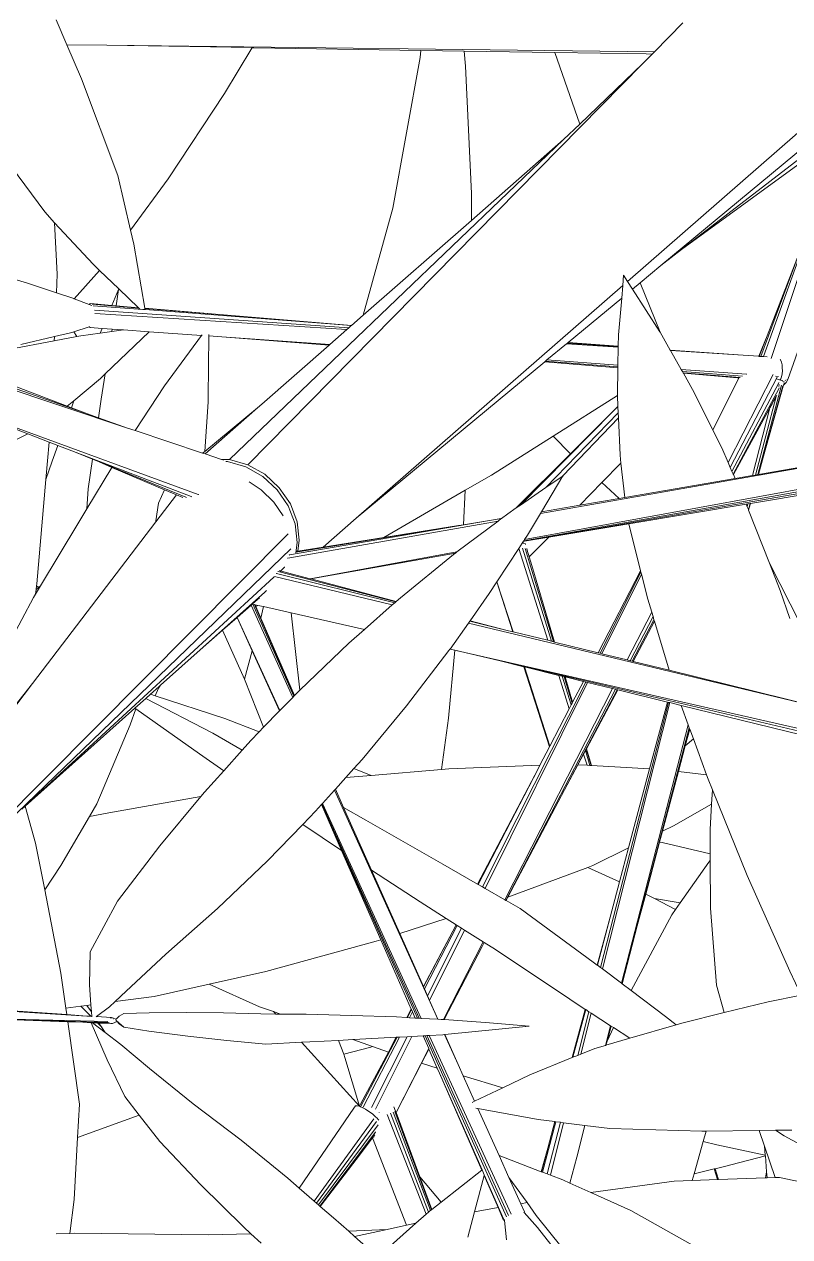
# Model space of a CAD drawing. Header units: millimetres. Extents: x 17 to 218440, y 21 to 53693.
# Drawn here: x 41515.7 to 41609.9, y 20365 to 20514.3 of the extents above; entities that cross this region are included whole.
import ezdxf

# ---------------------------------------------------------------- set-up
doc = ezdxf.new("R2010")
doc.units = ezdxf.units.MM
doc.header["$MEASUREMENT"] = 0
doc.layers.add('Edges', color=7, linetype='Continuous', lineweight=18)

# ---------------------------------------------------------------- blocks, each defined once
blk = doc.blocks.new('BAMBOOPLAN')
at = {"layer": 'Edges'}
for p, q in [((4.9687, 3.6065), (5.7103, 4.254)), ((5.0274, 3.6346), (5.7136, 4.2039)), ((5.704, 4.1561), (5.0636, 3.6625)), ((3.9641, 4.0663), (3.983, 4.0226)), ((5.066, 4.061), (5.016, 4.0103)), ((3.983, 4.0226), (4.053, 4.0218)), ((3.983, 4.0226), (4.0089, 3.9628)), ((4.053, 4.0218), (5.016, 4.0103)), ((4.053, 4.0218), (4.3084, 4.0177)), ((4.2604, 3.937), (4.308, 4.017)), ((4.308, 4.017), (4.3084, 4.0177)), ((4.3117, 4.0176), (4.308, 4.017)), ((4.3084, 4.0177), (4.3117, 4.0176)), ((4.3117, 4.0176), (4.6056, 4.0129)), ((4.6039, 4.0001), (4.6056, 4.0129)), ((4.6056, 4.0129), (4.6813, 4.0117)), ((4.6813, 4.0117), (4.6837, 3.9849)), ((4.6813, 4.0117), (4.8408, 4.0091)), ((4.8408, 4.0091), (4.8847, 3.8833)), ((4.8408, 4.0091), (5.0012, 4.0066)), ((5.016, 4.0103), (5.0122, 4.0064)), ((4.995, 3.9889), (4.3011, 3.2841)), ((4.5558, 3.7354), (4.6039, 4.0001)), ((4.995, 3.9889), (4.8847, 3.8833)), ((5.0121, 4.0063), (4.995, 3.9889)), ((5.0121, 4.0063), (5.0012, 4.0066)), ((5.0012, 4.0066), (5.0122, 4.0064)), ((5.0122, 4.0064), (5.0121, 4.0063)), ((4.6837, 3.9849), (4.6945, 3.7613)), ((4.0089, 3.9628), (4.0726, 3.7928)), ((4.1611, 3.7869), (4.2604, 3.937)), ((4.8847, 3.8833), (4.8561, 3.8559)), ((3.8351, 3.8762), (3.9441, 3.7287)), ((5.35, 3.8716), (5.0636, 3.6625)), ((5.3554, 3.8755), (5.2215, 3.4708)), ((4.8561, 3.8559), (4.2689, 3.2932)), ((4.6942, 3.7139), (4.8561, 3.8559)), ((5.2079, 3.4743), (5.3236, 3.7978)), ((4.0726, 3.7928), (4.0951, 3.6969)), ((4.0951, 3.6969), (4.1611, 3.7869)), ((4.6945, 3.7613), (4.6942, 3.7139)), ((4.5041, 3.5472), (4.5558, 3.7354)), ((3.9441, 3.7287), (3.9615, 3.7098)), ((4.5041, 3.5472), (4.6942, 3.7139)), ((3.9662, 3.6195), (3.9615, 3.7098)), ((3.9615, 3.7098), (4.0293, 3.6366)), ((4.0951, 3.6969), (4.1009, 3.6723)), ((4.1009, 3.6723), (4.1201, 3.5594)), ((5.0636, 3.6625), (5.0274, 3.6346)), ((5.203, 3.4746), (5.2707, 3.6561)), ((5.2141, 3.5107), (5.2707, 3.6561)), ((3.7802, 3.6433), (3.9122, 3.6038)), ((3.9961, 3.5762), (4.0405, 3.6258)), ((4.0293, 3.6366), (4.0405, 3.6258)), ((4.0405, 3.6258), (4.0742, 3.5935)), ((4.991, 3.6043), (5.0274, 3.6346)), ((3.9122, 3.6038), (3.9647, 3.5866)), ((3.9647, 3.5866), (3.9662, 3.6195)), ((4.9618, 3.6173), (4.9603, 3.5992)), ((4.9618, 3.6173), (4.9687, 3.6065)), ((4.9687, 3.6065), (4.9773, 3.593)), ((4.9773, 3.593), (4.991, 3.6043)), ((4.991, 3.6043), (5.0259, 3.5172)), ((3.9647, 3.5866), (3.9954, 3.5765)), ((4.0623, 3.5643), (4.074, 3.5922)), ((4.0695, 3.5637), (4.074, 3.5922)), ((4.074, 3.5922), (4.0742, 3.5935)), ((4.0742, 3.5935), (4.1087, 3.5603)), ((4.4918, 3.1901), (4.9603, 3.5992)), ((4.9603, 3.5992), (4.9584, 3.5773)), ((4.9773, 3.593), (5.0255, 3.5179)), ((3.9954, 3.5765), (3.9961, 3.5762)), ((3.9961, 3.5762), (4.0221, 3.5659)), ((4.0235, 3.5672), (4.0221, 3.5659)), ((4.0221, 3.5659), (4.0268, 3.5641)), ((4.0254, 3.5675), (4.0235, 3.5672)), ((4.0254, 3.5675), (4.0623, 3.5643)), ((4.0273, 3.5664), (4.1094, 3.5597)), ((4.029, 3.5639), (4.1167, 3.5572)), ((4.0623, 3.5643), (4.0695, 3.5637)), ((4.0695, 3.5637), (4.1087, 3.5603)), ((4.8643, 3.4992), (4.9584, 3.5773)), ((4.9584, 3.5773), (4.9529, 3.5125)), ((4.4785, 3.5247), (4.0315, 3.5557)), ((4.4751, 3.5218), (4.0321, 3.5504)), ((4.1087, 3.5603), (4.1094, 3.5597)), ((4.1094, 3.5597), (4.1114, 3.5577)), ((4.1167, 3.5572), (4.1205, 3.5569)), ((4.1201, 3.5594), (4.2512, 3.5481)), ((4.1201, 3.5594), (4.1202, 3.5588)), ((4.1202, 3.5588), (4.2512, 3.5481)), ((4.1202, 3.5588), (4.1205, 3.5569)), ((4.1205, 3.5569), (4.4831, 3.5288)), ((4.2512, 3.5481), (4.4834, 3.529)), ((4.4834, 3.529), (4.5041, 3.5472)), ((4.0242, 3.3717), (3.5968, 3.5221)), ((3.9955, 3.5181), (4.0224, 3.5264)), ((4.0224, 3.5264), (4.0233, 3.5267)), ((4.0224, 3.5264), (4.0242, 3.5254)), ((4.0242, 3.5254), (4.0453, 3.5239)), ((4.0418, 3.5156), (4.0453, 3.5239)), ((4.0418, 3.5156), (4.0623, 3.5184)), ((4.0453, 3.5239), (4.0629, 3.5226)), ((4.0623, 3.5184), (4.0629, 3.5226)), ((4.0623, 3.5184), (4.0827, 3.5212)), ((4.0629, 3.5226), (4.0827, 3.5212)), ((4.0827, 3.5212), (4.1275, 3.518)), ((4.4451, 3.4955), (4.4751, 3.5218)), ((4.4751, 3.5218), (4.4785, 3.5247)), ((4.4785, 3.5247), (4.4831, 3.5288)), ((4.4831, 3.5288), (4.4834, 3.529)), ((4.0898, 3.3487), (3.606, 3.5102)), ((3.8805, 3.4867), (3.9609, 3.502)), ((3.9021, 3.4957), (3.9612, 3.5096)), ((3.9609, 3.502), (3.9612, 3.5096)), ((3.9609, 3.502), (4.0003, 3.5095)), ((3.9612, 3.5096), (3.9897, 3.5163)), ((3.9897, 3.5163), (3.9955, 3.5181)), ((3.9955, 3.5181), (4.0003, 3.5095)), ((4.0003, 3.5095), (4.0074, 3.5109)), ((4.0074, 3.5109), (4.0418, 3.5156)), ((4.0505, 3.4442), (4.1275, 3.518)), ((4.1275, 3.518), (4.22, 3.5115)), ((4.1546, 3.423), (4.22, 3.5115)), ((4.22, 3.5115), (4.2208, 3.5126)), ((4.2316, 3.4032), (4.2327, 3.5106)), ((4.2327, 3.5106), (4.2328, 3.5133)), ((4.2327, 3.5106), (4.2554, 3.509)), ((4.2554, 3.509), (4.4443, 3.4947)), ((4.2554, 3.509), (4.4451, 3.4955)), ((4.8613, 3.4968), (4.8629, 3.4981)), ((4.8629, 3.4981), (4.8643, 3.4992)), ((4.9525, 3.4919), (4.8629, 3.4981)), ((4.8643, 3.4992), (4.9525, 3.4924)), ((4.9529, 3.5125), (4.9525, 3.4924)), ((5.0255, 3.5179), (5.0259, 3.5172)), ((5.0259, 3.5172), (5.0439, 3.4855)), ((5.1996, 3.4749), (5.2141, 3.5107)), ((5.2001, 3.4748), (5.2141, 3.5107)), ((5.2507, 3.4341), (5.2742, 3.5005)), ((4.3256, 3.3907), (4.4443, 3.4947)), ((4.4443, 3.4947), (4.4451, 3.4955)), ((4.8271, 3.4684), (4.8613, 3.4968)), ((4.9525, 3.4909), (4.8613, 3.4968)), ((4.9525, 3.4909), (4.9519, 3.4595)), ((4.9525, 3.4924), (4.9525, 3.4919)), ((4.9525, 3.4919), (4.9525, 3.4909)), ((5.1718, 3.4767), (5.0439, 3.4855)), ((5.0439, 3.4855), (5.0442, 3.4849)), ((5.1718, 3.4767), (5.0442, 3.4849)), ((5.0442, 3.4849), (5.0632, 3.4516)), ((5.1996, 3.4749), (5.1718, 3.4767)), ((3.7681, 3.469), (3.9838, 3.3871)), ((4.4918, 3.1901), (4.8231, 3.4651)), ((4.8231, 3.4651), (4.8245, 3.4662)), ((4.8231, 3.4651), (4.9518, 3.4548)), ((4.8245, 3.4662), (4.8271, 3.4684)), ((4.8245, 3.4662), (4.9518, 3.4566)), ((4.8271, 3.4684), (4.9519, 3.4595)), ((4.9518, 3.4548), (4.9509, 3.4069)), ((4.9519, 3.4595), (4.9518, 3.4566)), ((4.9518, 3.4566), (4.9518, 3.4548)), ((5.2001, 3.4748), (5.1996, 3.4749)), ((5.203, 3.4746), (5.2001, 3.4748)), ((5.2079, 3.4743), (5.203, 3.4746)), ((5.214, 3.4739), (5.2079, 3.4743)), ((5.2379, 3.4686), (5.2373, 3.4695)), ((5.2393, 3.4648), (5.2379, 3.4686)), ((5.2403, 3.4601), (5.2393, 3.4648)), ((5.2408, 3.4548), (5.2403, 3.4601)), ((5.2409, 3.4492), (5.2408, 3.4548)), ((3.9953, 3.3967), (4.042, 3.436)), ((4.042, 3.436), (4.0505, 3.4442)), ((4.0434, 3.3992), (4.0505, 3.4442)), ((5.0632, 3.4516), (5.178, 3.4435)), ((5.0632, 3.4516), (5.0652, 3.4481)), ((5.0652, 3.4481), (5.1706, 3.4402)), ((5.0652, 3.4481), (5.0665, 3.4457)), ((5.0665, 3.4457), (5.166, 3.4378)), ((5.0665, 3.4457), (5.0668, 3.4453)), ((5.1618, 3.437), (5.0668, 3.4453)), ((5.0668, 3.4453), (5.083, 3.4167)), ((5.1643, 3.4367), (5.1185, 3.3458)), ((5.1644, 3.4367), (5.1188, 3.345)), ((5.1455, 3.2881), (5.2246, 3.443)), ((5.1493, 3.2793), (5.2316, 3.4381)), ((5.1643, 3.4367), (5.1618, 3.437)), ((5.1644, 3.4367), (5.1643, 3.4367)), ((5.1646, 3.4372), (5.1644, 3.4367)), ((5.166, 3.4378), (5.1665, 3.4378)), ((5.1706, 3.4402), (5.1709, 3.4401)), ((5.178, 3.4435), (5.1783, 3.4434)), ((5.2286, 3.4399), (5.2286, 3.4399)), ((5.2286, 3.4399), (5.234, 3.4395)), ((5.2321, 3.4347), (5.231, 3.435)), ((5.2375, 3.4328), (5.2321, 3.4347)), ((5.2372, 3.4335), (5.2381, 3.4351)), ((5.2381, 3.4351), (5.2394, 3.439)), ((5.2394, 3.439), (5.2404, 3.4439)), ((5.2404, 3.4439), (5.2409, 3.4492)), ((5.2462, 3.4329), (5.246, 3.4325)), ((5.2477, 3.4286), (5.2507, 3.4341)), ((5.2496, 3.4338), (5.2495, 3.4337)), ((3.6973, 3.4212), (4.214, 3.2318)), ((3.6973, 3.4212), (3.9142, 3.3383)), ((4.1029, 3.3443), (4.1546, 3.423)), ((5.083, 3.4167), (5.1185, 3.3458)), ((5.1523, 3.2724), (5.2344, 3.4284)), ((5.1543, 3.2678), (5.235, 3.4191)), ((5.1976, 3.2668), (5.2395, 3.4239)), ((5.2418, 3.423), (5.2077, 3.299)), ((5.2423, 3.4226), (5.2077, 3.299)), ((5.2344, 3.4284), (5.2344, 3.4285)), ((5.2346, 3.4218), (5.2355, 3.4254)), ((5.2346, 3.4218), (5.2346, 3.4218)), ((5.235, 3.4191), (5.2353, 3.4196)), ((5.2408, 3.4316), (5.2375, 3.4328)), ((5.2408, 3.4316), (5.2404, 3.4327)), ((5.2415, 3.4313), (5.2408, 3.4316)), ((5.2438, 3.4304), (5.2415, 3.4313)), ((5.2423, 3.4226), (5.2427, 3.4241)), ((5.2427, 3.4241), (5.2434, 3.4267)), ((5.2427, 3.4241), (5.2429, 3.4242)), ((5.2429, 3.4242), (5.2477, 3.4286)), ((5.2437, 3.4278), (5.2438, 3.4281)), ((5.2439, 3.4303), (5.2438, 3.4304)), ((5.2444, 3.4282), (5.2443, 3.4279)), ((3.9838, 3.3871), (3.9953, 3.3967)), ((3.9909, 3.3844), (3.9953, 3.3967)), ((4.0386, 3.3667), (4.0434, 3.3992)), ((4.2254, 3.3076), (4.2315, 3.3945)), ((4.2315, 3.3945), (4.2316, 3.4032)), ((4.3183, 3.3843), (4.3256, 3.3907)), ((4.9508, 3.4057), (4.8381, 3.3346)), ((4.9509, 3.4058), (4.9508, 3.4057)), ((4.9509, 3.4069), (4.9509, 3.4058)), ((4.9509, 3.4058), (4.9518, 3.3868)), ((5.1937, 3.2661), (5.23, 3.4043)), ((5.2261, 3.3972), (5.2191, 3.3843)), ((5.2229, 3.3912), (5.2191, 3.3843)), ((5.23, 3.4043), (5.2261, 3.3972)), ((5.2311, 3.4063), (5.23, 3.4043)), ((3.9838, 3.3871), (3.9909, 3.3844)), ((3.9909, 3.3844), (4.0242, 3.3717)), ((4.0386, 3.3667), (4.0242, 3.3717)), ((4.2254, 3.3076), (4.3183, 3.3843)), ((4.2259, 3.3032), (4.3183, 3.3843)), ((4.7803, 3.2131), (4.944, 3.379)), ((4.9523, 3.3757), (4.825, 3.2439)), ((4.8683, 3.3033), (4.944, 3.379)), ((4.944, 3.379), (4.9518, 3.3868)), ((4.9518, 3.3868), (4.9523, 3.3757)), ((4.9523, 3.3757), (4.9527, 3.3669)), ((5.2178, 3.382), (5.1547, 3.2668)), ((5.1883, 3.2652), (5.2191, 3.3843)), ((5.2191, 3.3843), (5.2178, 3.382)), ((4.0898, 3.3487), (4.0386, 3.3667)), ((4.1029, 3.3443), (4.0898, 3.3487)), ((4.7878, 3.1527), (5.8595, 3.3493)), ((4.9527, 3.3669), (4.8551, 3.2644)), ((4.9527, 3.3669), (4.9557, 3.3008)), ((3.7931, 3.2781), (3.9142, 3.3383)), ((3.9142, 3.3383), (3.952, 3.3238)), ((4.2217, 3.3046), (4.1029, 3.3443)), ((4.8381, 3.3346), (4.7296, 3.2661)), ((4.7863, 3.1503), (5.8614, 3.3427)), ((4.7876, 3.15), (5.8635, 3.337)), ((4.8381, 3.3346), (4.8683, 3.3033)), ((5.1185, 3.3458), (5.1188, 3.345)), ((5.1188, 3.345), (5.1344, 3.3139)), ((3.9463, 3.2584), (3.952, 3.3238)), ((3.952, 3.3238), (3.9671, 3.318)), ((3.9572, 3.2903), (3.9671, 3.318)), ((3.9671, 3.318), (3.9991, 3.3058)), ((3.9991, 3.3058), (4.2016, 3.2284)), ((4.028, 3.294), (3.9991, 3.3058)), ((4.2217, 3.3046), (4.2254, 3.3076)), ((5.4971, 3.3182), (4.8155, 3.1983)), ((5.1344, 3.3139), (5.1455, 3.2881)), ((3.9463, 3.2584), (3.9572, 3.2903)), ((4.0204, 3.2418), (4.028, 3.294)), ((4.0355, 3.291), (4.028, 3.294)), ((4.1923, 3.227), (4.0355, 3.291)), ((4.0623, 3.2796), (4.0355, 3.291)), ((4.2259, 3.3032), (4.2217, 3.3046)), ((4.2549, 3.2935), (4.2259, 3.3032)), ((4.2689, 3.2932), (4.2549, 3.2935)), ((4.2576, 3.2926), (4.2549, 3.2935)), ((4.2586, 3.2923), (4.2576, 3.2926)), ((4.2654, 3.2897), (4.2624, 3.2898)), ((4.2975, 3.2806), (4.2654, 3.2897)), ((4.3011, 3.2841), (4.2689, 3.2932)), ((4.3309, 3.2673), (4.3011, 3.2841)), ((4.7731, 3.2082), (4.8683, 3.3033)), ((4.9235, 3.2527), (4.9572, 3.2871)), ((4.9557, 3.3008), (4.9572, 3.2871)), ((4.9572, 3.2871), (4.9637, 3.2266)), ((5.1455, 3.2881), (5.1493, 3.2793)), ((5.2077, 3.299), (5.1989, 3.267)), ((5.3777, 3.2977), (5.1989, 3.267)), ((4.0181, 3.2064), (4.0623, 3.2796)), ((4.1548, 3.2403), (4.0623, 3.2796)), ((4.3274, 3.2637), (4.2975, 3.2806)), ((4.3529, 3.2403), (4.3274, 3.2637)), ((4.3564, 3.2438), (4.3309, 3.2673)), ((4.7296, 3.2661), (4.6834, 3.2393)), ((4.8551, 3.2644), (4.8175, 3.2015)), ((4.8554, 3.2649), (4.825, 3.2439)), ((4.8554, 3.2649), (4.8551, 3.2644)), ((5.1493, 3.2793), (5.1523, 3.2724)), ((5.1523, 3.2724), (5.1543, 3.2678)), ((5.1543, 3.2678), (5.1547, 3.2668)), ((5.1547, 3.2668), (5.1577, 3.2599)), ((5.1883, 3.2652), (5.1577, 3.2599)), ((5.1937, 3.2661), (5.1883, 3.2652)), ((5.1976, 3.2668), (5.1937, 3.2661)), ((5.1989, 3.267), (5.1976, 3.2668)), ((3.9302, 3.0748), (3.9463, 3.2584)), ((4.0181, 3.2064), (4.0204, 3.2418)), ((4.3245, 3.2398), (4.3033, 3.254)), ((4.3759, 3.2153), (4.3564, 3.2438)), ((4.825, 3.2439), (4.7803, 3.2131)), ((4.8849, 3.2131), (4.9235, 3.2527)), ((4.9235, 3.2527), (4.9539, 3.2249)), ((5.1577, 3.2599), (4.9637, 3.2266)), ((5.3591, 3.2449), (5.1848, 3.216)), ((4.1757, 3.2313), (4.1394, 3.1837)), ((4.1548, 3.2403), (4.1439, 3.2168)), ((4.1757, 3.2313), (4.1548, 3.2403)), ((4.1869, 3.2266), (4.1757, 3.2313)), ((4.1934, 3.2266), (4.1923, 3.227)), ((4.2016, 3.2284), (4.2028, 3.2279)), ((4.214, 3.2318), (4.2144, 3.2317)), ((4.2145, 3.2316), (4.2147, 3.2315)), ((4.3466, 3.2181), (4.3245, 3.2398)), ((4.3723, 3.2118), (4.3529, 3.2403)), ((4.6834, 3.2393), (4.5405, 3.1564)), ((4.6834, 3.2393), (4.6804, 3.1787)), ((4.9539, 3.2249), (4.8849, 3.2131)), ((4.9637, 3.2266), (4.9539, 3.2249)), ((4.0022, 3.18), (4.0181, 3.2064)), ((4.1439, 3.2168), (4.1392, 3.1856)), ((4.3632, 3.1942), (4.3466, 3.2181)), ((4.3843, 3.1802), (4.3723, 3.2118)), ((4.3879, 3.1838), (4.3759, 3.2153)), ((4.7731, 3.2082), (4.758, 3.1978)), ((4.7803, 3.2131), (4.7731, 3.2082)), ((4.8175, 3.2015), (4.8155, 3.1983)), ((4.8849, 3.2131), (4.8175, 3.2015)), ((5.1772, 3.2147), (4.9708, 3.1804)), ((5.1804, 3.2152), (5.1772, 3.2147)), ((5.1772, 3.2147), (5.1791, 3.2103)), ((5.1791, 3.2103), (5.1804, 3.2152)), ((5.1791, 3.2103), (5.1793, 3.2099)), ((5.1793, 3.2099), (5.1811, 3.2052)), ((5.184, 3.2158), (5.1804, 3.2152)), ((5.1811, 3.2052), (5.184, 3.2158)), ((5.1811, 3.2052), (5.1816, 3.2041)), ((5.1848, 3.216), (5.1816, 3.2041)), ((5.1816, 3.2041), (5.218, 3.1113)), ((5.1848, 3.216), (5.184, 3.2158)), ((4.1394, 3.1837), (3.9226, 2.8994)), ((3.9366, 3.0712), (4.0022, 3.18)), ((4.1392, 3.1856), (4.1394, 3.1837)), ((4.7412, 3.1852), (4.3713, 3.1201)), ((4.7468, 3.1894), (4.3743, 3.1255)), ((4.3881, 3.1477), (4.3843, 3.1802)), ((4.386, 3.1304), (4.6716, 3.1773)), ((4.3917, 3.1513), (4.3879, 3.1838)), ((4.4338, 3.1395), (4.4918, 3.1901)), ((4.5405, 3.1564), (4.6716, 3.1773)), ((4.7412, 3.1852), (4.6688, 3.1309)), ((4.6716, 3.1773), (4.6804, 3.1787)), ((4.6804, 3.1787), (4.7472, 3.1897)), ((4.7468, 3.1894), (4.7412, 3.1852)), ((4.7472, 3.1897), (4.7468, 3.1894)), ((4.758, 3.1978), (4.7472, 3.1897)), ((4.8155, 3.1983), (4.7926, 3.1601)), ((4.9708, 3.1804), (4.8302, 3.157)), ((4.9708, 3.1804), (4.9917, 3.0978)), ((3.6156, 2.4021), (4.3718, 3.1628)), ((4.4338, 3.1395), (4.5405, 3.1564)), ((4.8302, 3.157), (4.7876, 3.15)), ((4.7926, 3.1601), (4.7878, 3.1527)), ((4.796, 3.122), (4.8302, 3.157)), ((3.8586, 2.6365), (4.3766, 3.1362)), ((4.3854, 3.1295), (4.3881, 3.1477)), ((4.3888, 3.1323), (4.3917, 3.1513)), ((4.3888, 3.1323), (4.4338, 3.1395)), ((4.7776, 3.137), (4.7392, 3.0782)), ((4.7837, 3.1463), (4.7776, 3.137)), ((4.8284, 2.9754), (4.7776, 3.137)), ((4.7858, 3.1497), (4.7837, 3.1463)), ((4.7862, 3.1461), (4.7837, 3.1463)), ((4.8349, 2.9738), (4.7841, 3.1374)), ((4.7863, 3.1503), (4.7858, 3.1497)), ((4.7858, 3.1497), (4.7876, 3.15)), ((4.7891, 3.1449), (4.7862, 3.1461)), ((4.7878, 3.1527), (4.7863, 3.1503)), ((4.789, 3.137), (4.8387, 2.9728)), ((4.7894, 3.1439), (4.7891, 3.1449)), ((4.7925, 3.134), (4.7916, 3.137)), ((4.7919, 3.1358), (4.8004, 3.107)), ((4.3713, 3.1201), (4.3712, 3.1201)), ((4.3743, 3.1255), (4.3738, 3.1254)), ((4.3858, 3.1304), (4.386, 3.1304)), ((4.3871, 3.1321), (4.3888, 3.1323)), ((4.411, 3.0836), (4.6688, 3.1309)), ((4.412, 3.0833), (4.666, 3.1288)), ((4.6626, 3.1262), (4.5696, 3.0504)), ((4.666, 3.1288), (4.6626, 3.1262)), ((4.6688, 3.1309), (4.666, 3.1288)), ((4.7925, 3.134), (4.796, 3.122)), ((4.796, 3.122), (4.8004, 3.107)), ((4.3513, 3.0929), (4.3509, 3.093)), ((4.5596, 3.0416), (4.3513, 3.0929)), ((4.354, 3.0964), (4.3543, 3.0963)), ((4.3543, 3.0963), (4.5614, 3.0432)), ((4.3568, 3.0979), (4.3588, 3.0973)), ((4.3659, 3.1038), (4.3588, 3.0973)), ((4.3588, 3.0973), (4.3621, 3.0965)), ((4.3621, 3.0965), (4.411, 3.0836)), ((4.3661, 3.104), (4.3659, 3.1038)), ((4.8004, 3.107), (4.8405, 2.9724)), ((4.9171, 2.9535), (4.9917, 3.0978)), ((4.9923, 3.0953), (4.9205, 2.9527)), ((4.9932, 3.092), (4.9236, 2.9519)), ((4.9917, 3.0978), (4.9923, 3.0953)), ((4.9923, 3.0953), (4.9932, 3.092)), ((4.9932, 3.092), (5.0043, 3.0479)), ((5.218, 3.1113), (5.2727, 3.004)), ((5.218, 3.1113), (5.237, 3.0629)), ((4.347, 3.0864), (3.9038, 2.6782)), ((3.9278, 3.0564), (3.9366, 3.0712)), ((3.9288, 3.0645), (3.9297, 3.0713)), ((3.9297, 3.0713), (3.9302, 3.0748)), ((3.9329, 3.068), (3.9297, 3.0713)), ((3.9366, 3.0712), (3.9329, 3.068)), ((4.3477, 3.0871), (4.347, 3.0864)), ((4.348, 3.0874), (4.3478, 3.0875)), ((4.5552, 3.0377), (4.348, 3.0874)), ((4.411, 3.0836), (4.412, 3.0833)), ((4.412, 3.0833), (4.562, 3.0437)), ((4.7391, 3.0781), (4.7257, 3.0575)), ((4.7392, 3.0782), (4.7391, 3.0781)), ((4.7391, 3.0781), (4.767, 2.9905)), ((4.7392, 3.0782), (4.7675, 2.9904)), ((3.8528, 2.9176), (3.9242, 3.0505)), ((3.9242, 3.0505), (3.9278, 3.0564)), ((3.9278, 3.0564), (3.9288, 3.0645)), ((3.9329, 3.068), (3.9288, 3.0645)), ((4.3312, 3.0603), (4.2225, 2.9631)), ((4.3216, 3.0501), (4.3093, 3.0393)), ((4.3342, 3.063), (4.3312, 3.0603)), ((4.5696, 3.0504), (4.562, 3.0437)), ((4.7257, 3.0575), (4.6918, 3.0097)), ((5.237, 3.0629), (5.2541, 3.0137)), ((4.307, 3.0373), (4.2825, 3.0158)), ((4.3093, 3.0393), (4.307, 3.0373)), ((4.3801, 2.8751), (4.307, 3.0373)), ((4.3822, 2.8772), (4.31, 3.0391)), ((4.3119, 3.0385), (4.3127, 3.0383)), ((4.3127, 3.0383), (4.3829, 2.878)), ((4.3127, 3.0383), (4.314, 3.038)), ((4.314, 3.038), (4.3154, 3.035)), ((4.314, 3.038), (4.319, 3.0369)), ((4.319, 3.0369), (4.3154, 3.035)), ((4.3154, 3.035), (4.3243, 3.0143)), ((4.319, 3.0369), (4.3288, 3.0347)), ((4.3288, 3.0347), (4.3243, 3.0143)), ((4.3288, 3.0347), (4.3773, 3.0236)), ((4.5552, 3.0377), (4.506, 2.9943)), ((4.5596, 3.0416), (4.5552, 3.0377)), ((4.5614, 3.0432), (4.5596, 3.0416)), ((4.562, 3.0437), (4.5614, 3.0432)), ((5.0043, 3.0479), (5.0112, 3.0251)), ((4.2823, 3.0156), (4.2566, 2.993)), ((4.2825, 3.0158), (4.2823, 3.0156)), ((4.2823, 3.0156), (4.309, 2.9567)), ((4.2825, 3.0158), (4.3576, 2.8519)), ((4.3243, 3.0143), (4.3831, 2.8782)), ((4.3773, 3.0236), (4.3925, 2.8878)), ((4.3773, 3.0236), (4.506, 2.9943)), ((4.6914, 3.0091), (4.6889, 3.0056)), ((4.6918, 3.0097), (4.6914, 3.0091)), ((4.7546, 2.9935), (4.6914, 3.0091)), ((4.6918, 3.0097), (4.7546, 2.9935)), ((4.9682, 2.9409), (5.0112, 3.0251)), ((4.9734, 2.9396), (5.0135, 3.0172)), ((4.9769, 2.9388), (5.0152, 3.0117)), ((4.9784, 2.9384), (5.016, 3.0088)), ((5.0112, 3.0251), (5.0135, 3.0172)), ((5.0135, 3.0172), (5.0152, 3.0117)), ((5.0152, 3.0117), (5.016, 3.0088)), ((5.016, 3.0088), (5.0418, 2.9228)), ((4.2566, 2.993), (4.2225, 2.9631)), ((4.2566, 2.993), (4.2952, 2.9069)), ((4.506, 2.9943), (4.479, 2.9705)), ((4.6889, 3.0056), (4.6566, 2.96)), ((5.3355, 2.8504), (4.6889, 3.0056)), ((4.767, 2.9905), (4.7546, 2.9935)), ((4.7675, 2.9904), (4.767, 2.9905)), ((4.8284, 2.9754), (4.7675, 2.9904)), ((4.479, 2.9705), (4.3925, 2.8878)), ((4.8349, 2.9738), (4.8284, 2.9754)), ((4.8387, 2.9728), (4.8349, 2.9738)), ((4.8405, 2.9724), (4.8387, 2.9728)), ((4.9171, 2.9535), (4.8405, 2.9724)), ((4.2225, 2.9631), (4.1479, 2.8964)), ((4.309, 2.9567), (4.2952, 2.9069)), ((4.309, 2.9567), (4.3569, 2.8512)), ((4.6548, 2.9575), (4.5802, 2.8602)), ((4.6648, 2.9579), (4.6541, 2.8387)), ((4.6565, 2.9598), (4.6548, 2.9575)), ((4.6566, 2.96), (4.6565, 2.9598)), ((4.6565, 2.9598), (4.6648, 2.9579)), ((4.6566, 2.96), (5.5706, 2.7516)), ((4.6648, 2.9579), (4.7422, 2.9397)), ((4.9205, 2.9527), (4.9171, 2.9535)), ((4.9236, 2.9519), (4.9205, 2.9527)), ((4.9682, 2.9409), (4.9236, 2.9519)), ((4.7422, 2.9397), (5.5725, 2.7445)), ((4.7866, 2.9288), (4.7422, 2.9397)), ((4.7866, 2.9288), (4.8314, 2.7879)), ((4.7875, 2.9286), (4.7866, 2.9288)), ((4.7875, 2.9286), (4.8323, 2.7895)), ((4.8478, 2.9137), (4.7875, 2.9286)), ((4.9734, 2.9396), (4.9682, 2.9409)), ((4.9769, 2.9388), (4.9734, 2.9396)), ((4.9784, 2.9384), (4.9769, 2.9388)), ((5.0418, 2.9228), (4.9784, 2.9384)), ((5.3069, 2.8574), (5.0418, 2.9228)), ((4.2952, 2.9069), (4.329, 2.8224)), ((4.2952, 2.9069), (4.2952, 2.9069)), ((4.8951, 2.9021), (4.7137, 2.5418)), ((4.8985, 2.9013), (4.7185, 2.539)), ((4.8662, 2.8552), (4.8478, 2.9137)), ((4.854, 2.9122), (4.8478, 2.9137)), ((4.8697, 2.8618), (4.854, 2.9122)), ((4.8573, 2.9114), (4.854, 2.9122)), ((4.8573, 2.9114), (4.8713, 2.8651)), ((4.8588, 2.911), (4.8573, 2.9114)), ((4.8588, 2.911), (4.8721, 2.8665)), ((4.891, 2.9031), (4.8588, 2.911)), ((4.8721, 2.8665), (4.891, 2.9031)), ((4.8951, 2.9021), (4.891, 2.9031)), ((4.8985, 2.9013), (4.8951, 2.9021)), ((4.9424, 2.8905), (4.8985, 2.9013)), ((3.9226, 2.8994), (3.542, 2.4003)), ((3.9226, 2.8994), (3.8683, 2.8301)), ((4.1302, 2.8806), (4.122, 2.8732)), ((4.145, 2.8938), (4.1302, 2.8806)), ((4.1302, 2.8806), (4.1382, 2.878)), ((4.1439, 2.8914), (4.1382, 2.878)), ((4.1439, 2.8914), (4.1479, 2.8964)), ((4.145, 2.8938), (4.1439, 2.8914)), ((4.1479, 2.8964), (4.145, 2.8938)), ((4.3913, 2.8866), (4.3831, 2.8782)), ((4.3925, 2.8878), (4.3913, 2.8866)), ((4.7528, 2.5193), (4.9424, 2.8905)), ((4.755, 2.5181), (4.9473, 2.8893)), ((4.8579, 2.7126), (4.9504, 2.8885)), ((4.8964, 2.7847), (4.9517, 2.8882)), ((4.9473, 2.8893), (4.9424, 2.8905)), ((4.9504, 2.8885), (4.9473, 2.8893)), ((4.9517, 2.8882), (4.9504, 2.8885)), ((5.0387, 2.8668), (4.9517, 2.8882)), ((4.122, 2.8732), (4.1026, 2.8559)), ((4.122, 2.8732), (4.2395, 2.8119)), ((4.1382, 2.878), (4.2607, 2.8378)), ((4.3801, 2.8751), (4.3576, 2.8519)), ((4.3822, 2.8772), (4.3801, 2.8751)), ((4.3829, 2.878), (4.3822, 2.8772)), ((4.3831, 2.8782), (4.3829, 2.878)), ((4.5802, 2.8602), (4.502, 2.766)), ((4.8662, 2.8552), (4.8697, 2.8618)), ((4.8697, 2.8618), (4.8713, 2.8651)), ((4.8713, 2.8651), (4.8721, 2.8665)), ((5.0408, 2.8663), (4.9209, 2.4002)), ((5.0428, 2.8658), (4.9246, 2.3974)), ((5.0075, 2.7495), (5.0387, 2.8668)), ((5.0408, 2.8663), (5.0387, 2.8668)), ((5.0428, 2.8658), (5.0408, 2.8663)), ((5.063, 2.8608), (5.0428, 2.8658)), ((5.063, 2.8608), (5.0753, 2.827)), ((5.3268, 2.796), (5.063, 2.8608)), ((4.1026, 2.8559), (3.9098, 2.6835)), ((4.0941, 2.8266), (4.1043, 2.8548)), ((4.1026, 2.8559), (4.1043, 2.8548)), ((4.1043, 2.8548), (4.2162, 2.7756)), ((4.2607, 2.8378), (4.3213, 2.8144)), ((4.3569, 2.8512), (4.329, 2.8224)), ((4.3576, 2.8519), (4.3569, 2.8512)), ((4.6541, 2.8387), (4.6417, 2.7481)), ((4.8323, 2.7895), (4.8662, 2.8552)), ((4.0359, 2.6876), (4.0941, 2.8266)), ((4.329, 2.8224), (4.3213, 2.8144)), ((4.9581, 2.3722), (5.0753, 2.827)), ((4.9859, 2.4735), (5.0772, 2.8217)), ((5.0703, 2.7897), (5.0782, 2.8192)), ((5.0753, 2.827), (5.0772, 2.8217)), ((5.0772, 2.8217), (5.0782, 2.8192)), ((5.0782, 2.8192), (5.0845, 2.8019)), ((4.2395, 2.8119), (4.2915, 2.7824)), ((4.3064, 2.7991), (4.2915, 2.7824)), ((4.3213, 2.8144), (4.3064, 2.7991)), ((5.0845, 2.8019), (5.0703, 2.7897)), ((5.0845, 2.8019), (5.1073, 2.7391)), ((4.2162, 2.7756), (4.2589, 2.7461)), ((4.2915, 2.7824), (4.2589, 2.7461)), ((4.8148, 2.7557), (4.8314, 2.7879)), ((4.8314, 2.7879), (4.8323, 2.7895)), ((4.8814, 2.7565), (4.8914, 2.7753)), ((4.8914, 2.7753), (4.8946, 2.7814)), ((4.8976, 2.7556), (4.8914, 2.7753)), ((4.8946, 2.7814), (4.8959, 2.7838)), ((4.9027, 2.7553), (4.8946, 2.7814)), ((4.8959, 2.7838), (4.8964, 2.7847)), ((4.8959, 2.7838), (4.9046, 2.7552)), ((4.8964, 2.7847), (4.9052, 2.7552)), ((5.0583, 2.7446), (5.0703, 2.7897)), ((4.502, 2.766), (4.4877, 2.7501)), ((4.6548, 2.7492), (4.8148, 2.7557)), ((4.8115, 2.7494), (4.8148, 2.7557)), ((4.8579, 2.7126), (4.8814, 2.7565)), ((4.8814, 2.7565), (4.8976, 2.7556)), ((4.8976, 2.7556), (4.9027, 2.7553)), ((4.9027, 2.7553), (4.9046, 2.7552)), ((4.9046, 2.7552), (4.9052, 2.7552)), ((4.9052, 2.7552), (5.0075, 2.7495)), ((4.2589, 2.7461), (4.2248, 2.7081)), ((4.4735, 2.7342), (4.4551, 2.7137)), ((4.4877, 2.7501), (4.4735, 2.7342)), ((4.4735, 2.7342), (4.5179, 2.7379)), ((4.4877, 2.7501), (4.5179, 2.7379)), ((4.5179, 2.7379), (4.6417, 2.7481)), ((4.6417, 2.7481), (4.6548, 2.7492)), ((4.7051, 2.5467), (4.8115, 2.7494)), ((4.7063, 2.546), (4.8115, 2.7494)), ((4.9706, 2.6103), (5.0075, 2.7495)), ((5.0303, 2.6398), (5.0583, 2.7446)), ((5.0583, 2.7446), (5.1073, 2.7391)), ((5.1073, 2.7391), (5.1102, 2.7311)), ((5.1102, 2.7311), (5.1178, 2.7123)), ((4.2248, 2.7081), (4.2186, 2.7005)), ((4.4536, 2.712), (4.4326, 2.6886)), ((4.4551, 2.7137), (4.4536, 2.712)), ((4.635, 2.3091), (4.4536, 2.712)), ((4.4694, 2.6816), (4.4551, 2.7137)), ((4.7585, 2.5235), (4.8579, 2.7126)), ((5.1178, 2.7123), (5.1164, 2.6874)), ((5.1178, 2.7123), (5.1788, 2.5616)), ((4.023, 2.6655), (4.0359, 2.6876)), ((4.0571, 2.6721), (4.2186, 2.7005)), ((4.2186, 2.7005), (4.1466, 2.6138)), ((4.4308, 2.6867), (4.4306, 2.6864)), ((4.4313, 2.6872), (4.4308, 2.6867)), ((4.4308, 2.6867), (4.5992, 2.311)), ((4.4326, 2.6886), (4.4313, 2.6872)), ((4.4313, 2.6872), (4.6021, 2.3109)), ((4.4326, 2.6886), (4.6059, 2.3106)), ((5.0493, 2.6491), (5.1164, 2.6874)), ((5.1164, 2.6874), (5.1137, 2.6426)), ((3.9098, 2.6835), (3.9038, 2.6782)), ((3.9281, 2.6185), (3.9098, 2.6835)), ((3.9725, 2.5792), (4.023, 2.6655)), ((4.023, 2.6655), (4.0571, 2.6721)), ((4.4203, 2.675), (4.3977, 2.6515)), ((4.4306, 2.6864), (4.4203, 2.675)), ((4.4661, 2.6057), (4.4306, 2.6864)), ((4.4694, 2.6816), (4.5087, 2.6592)), ((4.5185, 2.5713), (4.4694, 2.6816)), ((4.3977, 2.6515), (4.3355, 2.5874)), ((4.3977, 2.6515), (4.4661, 2.6057)), ((4.5087, 2.6592), (4.6442, 2.5817)), ((5.0303, 2.6398), (5.0493, 2.6491)), ((5.0251, 2.6205), (5.0303, 2.6398)), ((5.1137, 2.6426), (5.114, 2.6001)), ((3.9441, 2.5365), (3.9281, 2.6185)), ((4.1466, 2.6138), (4.0719, 2.5165)), ((4.535, 2.4489), (4.4661, 2.6057)), ((4.9076, 2.5792), (4.9706, 2.6103)), ((4.9547, 2.5504), (4.9706, 2.6103)), ((5.0008, 2.5291), (5.0251, 2.6205)), ((5.0293, 2.6196), (5.0251, 2.6205)), ((5.114, 2.6001), (5.0293, 2.6196)), ((4.3355, 2.5874), (4.2478, 2.5036)), ((4.6442, 2.5817), (4.7051, 2.5467)), ((5.0612, 2.5135), (5.1117, 2.5853)), ((5.1117, 2.5853), (5.1141, 2.5883)), ((5.114, 2.6001), (5.1141, 2.5883)), ((5.1141, 2.5883), (5.1147, 2.5045)), ((3.9441, 2.5365), (3.9725, 2.5792)), ((4.5185, 2.5713), (4.604, 2.5155)), ((4.5683, 2.4597), (4.5185, 2.5713)), ((4.7585, 2.5235), (4.8988, 2.5759)), ((4.8988, 2.5759), (4.9076, 2.5792)), ((4.8988, 2.5759), (4.9547, 2.5504)), ((5.1788, 2.5616), (5.2538, 2.3933)), ((4.7051, 2.5467), (4.7063, 2.546)), ((4.7063, 2.546), (4.7137, 2.5418)), ((4.7137, 2.5418), (4.7185, 2.539)), ((4.7185, 2.539), (4.7528, 2.5193)), ((4.9383, 2.4887), (4.9547, 2.5504)), ((3.9726, 2.39), (3.9441, 2.5365)), ((4.0719, 2.5165), (4.0241, 2.4274)), ((4.7528, 2.5193), (4.755, 2.5181)), ((4.755, 2.5181), (4.7555, 2.5178)), ((4.7555, 2.5178), (4.7585, 2.5235)), ((4.7555, 2.5178), (4.78, 2.5037)), ((4.9859, 2.4735), (5.0008, 2.5291)), ((5.0008, 2.5291), (5.0163, 2.5211)), ((5.0612, 2.5135), (5.0163, 2.5211)), ((5.0163, 2.5211), (5.0532, 2.5022)), ((4.2478, 2.5036), (4.1572, 2.4236)), ((4.604, 2.5155), (4.65, 2.4863)), ((4.78, 2.5037), (4.9085, 2.4095)), ((5.0464, 2.4926), (5.0532, 2.5022)), ((5.0532, 2.5022), (5.0612, 2.5135)), ((5.1147, 2.5045), (5.1249, 2.3692)), ((4.5683, 2.4597), (4.65, 2.4863)), ((4.6115, 2.3627), (4.6692, 2.4741)), ((4.65, 2.4863), (4.6675, 2.4752)), ((4.6616, 2.4639), (4.6675, 2.4752)), ((4.6675, 2.4752), (4.6692, 2.4741)), ((4.6692, 2.4741), (4.6771, 2.4691)), ((4.9155, 2.4042), (4.9383, 2.4887)), ((4.9158, 2.404), (4.9383, 2.4887)), ((4.9592, 2.3714), (4.9859, 2.4735)), ((4.9753, 2.3593), (5.0464, 2.4926)), ((4.6098, 2.3667), (4.5683, 2.4597)), ((4.6098, 2.3667), (4.6616, 2.4639)), ((4.6101, 2.3659), (4.6616, 2.4639)), ((4.6771, 2.4691), (4.6171, 2.3501)), ((4.6822, 2.4658), (4.6207, 2.342)), ((4.6771, 2.4691), (4.6822, 2.4658)), ((4.6822, 2.4658), (4.7149, 2.445)), ((4.333, 2.3932), (4.5266, 2.4462)), ((4.5266, 2.4462), (4.535, 2.4489)), ((4.5886, 2.327), (4.535, 2.4489)), ((4.6452, 2.3085), (4.7149, 2.445)), ((4.6464, 2.3084), (4.7131, 2.4372)), ((4.7131, 2.4372), (4.7166, 2.444)), ((4.7131, 2.4372), (4.7166, 2.444)), ((4.7149, 2.445), (4.7166, 2.444)), ((4.7166, 2.444), (4.7166, 2.444)), ((4.7166, 2.444), (4.7364, 2.4314)), ((4.7364, 2.4314), (4.8673, 2.3441)), ((4.0241, 2.4274), (4.0231, 2.3693)), ((4.1572, 2.4236), (4.0871, 2.3587)), ((4.9085, 2.4095), (4.9155, 2.4042)), ((3.9813, 2.3286), (3.9726, 2.39)), ((4.2333, 2.3709), (4.333, 2.3932)), ((4.9155, 2.4042), (4.9158, 2.404)), ((4.9158, 2.404), (4.9209, 2.4002)), ((4.9209, 2.4002), (4.9246, 2.3974)), ((4.9246, 2.3974), (4.9581, 2.3722)), ((5.2538, 2.3933), (5.2737, 2.3513)), ((4.0231, 2.3693), (4.0254, 2.3345)), ((4.1365, 2.3493), (4.2333, 2.3709)), ((4.2333, 2.3709), (4.3214, 2.3311)), ((4.9581, 2.3722), (4.9592, 2.3714)), ((4.9592, 2.3714), (4.9753, 2.3593)), ((5.1249, 2.3692), (5.1384, 2.3207)), ((4.0183, 2.3146), (3.5279, 2.346)), ((4.0871, 2.3587), (4.0677, 2.3401)), ((4.0677, 2.3401), (4.1365, 2.3493)), ((4.6101, 2.3659), (4.6098, 2.3667)), ((4.6115, 2.3627), (4.6101, 2.3659)), ((4.6171, 2.3501), (4.6115, 2.3627)), ((4.6207, 2.342), (4.6171, 2.3501)), ((4.9753, 2.3593), (5.0355, 2.314)), ((5.2737, 2.3513), (5.2162, 2.3399)), ((3.9829, 2.3171), (3.8519, 2.3264)), ((3.9813, 2.3286), (4.0073, 2.332)), ((3.9829, 2.3171), (3.9813, 2.3286)), ((4.0073, 2.332), (4.0184, 2.3335)), ((4.025, 2.3142), (4.0073, 2.332)), ((4.0184, 2.3335), (4.0254, 2.3345)), ((4.0262, 2.322), (4.0184, 2.3335)), ((4.0254, 2.3345), (4.0262, 2.322)), ((4.0582, 2.331), (4.0351, 2.3136)), ((4.0677, 2.3401), (4.0582, 2.331)), ((4.3214, 2.3311), (4.3461, 2.3224)), ((4.5806, 2.312), (4.5886, 2.327)), ((4.5818, 2.3119), (4.5891, 2.3259)), ((4.5891, 2.3259), (4.5886, 2.327)), ((4.5907, 2.3223), (4.5891, 2.3259)), ((4.6354, 2.3091), (4.6207, 2.342)), ((4.8673, 2.3441), (4.8945, 2.3264)), ((4.8715, 2.2415), (4.8945, 2.3264)), ((4.8728, 2.2421), (4.8951, 2.326)), ((4.8945, 2.3264), (4.8951, 2.326)), ((4.8951, 2.326), (4.9009, 2.3223)), ((5.2162, 2.3399), (5.1384, 2.3207)), ((3.7838, 2.3117), (4.0552, 2.3048)), ((3.8374, 2.3101), (4.0561, 2.3036)), ((3.9846, 2.3046), (3.8374, 2.3101)), ((4.0183, 2.3146), (3.9829, 2.3171)), ((4.005, 2.1598), (3.9846, 2.3046)), ((4.011, 2.3037), (3.9846, 2.3046)), ((4.026, 2.303), (4.011, 2.3037)), ((4.026, 2.3031), (4.011, 2.3037)), ((4.025, 2.3142), (4.0183, 2.3146)), ((4.0267, 2.3141), (4.025, 2.3142)), ((4.026, 2.303), (4.026, 2.3031)), ((4.0277, 2.303), (4.026, 2.3031)), ((4.0537, 2.2374), (4.026, 2.303)), ((4.0262, 2.322), (4.0267, 2.3141)), ((4.0267, 2.3141), (4.0267, 2.3135)), ((4.0279, 2.3029), (4.0277, 2.303)), ((4.0587, 2.3019), (4.0277, 2.303)), ((4.0367, 2.3025), (4.0279, 2.3029)), ((4.0505, 2.2856), (4.0279, 2.3029)), ((4.0351, 2.3136), (4.0346, 2.3131)), ((4.0614, 2.3119), (4.0351, 2.3136)), ((4.0589, 2.3118), (4.059, 2.3118)), ((4.0626, 2.3115), (4.059, 2.3118)), ((4.063, 2.3115), (4.0614, 2.3119)), ((4.063, 2.3115), (4.0695, 2.3094)), ((4.0635, 2.3018), (4.0714, 2.3048)), ((4.0649, 2.3098), (4.0656, 2.3098)), ((4.0695, 2.3094), (4.0688, 2.3088)), ((4.0714, 2.3048), (4.0694, 2.3068)), ((4.075, 2.3143), (4.0695, 2.3094)), ((4.0695, 2.3094), (4.0698, 2.3093)), ((4.0831, 2.2953), (4.0695, 2.3069)), ((4.0749, 2.3011), (4.0714, 2.3048)), ((4.0832, 2.319), (4.075, 2.3143)), ((4.1275, 2.3203), (4.0832, 2.319)), ((4.1928, 2.3209), (4.1275, 2.3203)), ((4.2585, 2.3202), (4.1928, 2.3209)), ((4.3243, 2.3183), (4.2585, 2.3202)), ((4.3503, 2.3181), (4.3243, 2.3183)), ((4.3503, 2.3181), (4.3461, 2.3224)), ((4.3461, 2.3224), (4.3584, 2.3181)), ((4.3584, 2.3181), (4.3503, 2.3181)), ((4.4039, 2.3177), (4.3584, 2.3181)), ((4.4834, 2.3159), (4.4039, 2.3177)), ((4.5625, 2.313), (4.4834, 2.3159)), ((4.5806, 2.312), (4.5625, 2.313)), ((4.5818, 2.3119), (4.5806, 2.312)), ((4.5852, 2.3117), (4.5818, 2.3119)), ((4.5852, 2.3117), (4.5907, 2.3223)), ((4.5956, 2.3112), (4.5852, 2.3117)), ((4.5956, 2.3112), (4.5907, 2.3223)), ((4.5992, 2.311), (4.5956, 2.3112)), ((4.6021, 2.3109), (4.5992, 2.311)), ((4.6059, 2.3106), (4.6021, 2.3109)), ((4.635, 2.3091), (4.6059, 2.3106)), ((4.6354, 2.3091), (4.635, 2.3091)), ((4.641, 2.3088), (4.6354, 2.3091)), ((4.6452, 2.3085), (4.641, 2.3088)), ((4.6464, 2.3084), (4.6452, 2.3085)), ((4.7189, 2.3034), (4.6464, 2.3084)), ((4.7957, 2.2969), (4.7189, 2.3034)), ((4.9009, 2.3223), (4.8811, 2.2454)), ((4.905, 2.3196), (4.8868, 2.2478)), ((4.9009, 2.3223), (4.905, 2.3196)), ((4.905, 2.3196), (4.9388, 2.2976)), ((5.0355, 2.314), (5.0543, 2.2995)), ((5.1384, 2.3207), (5.0642, 2.3024)), ((4.0443, 2.2949), (4.0367, 2.3025)), ((4.0393, 2.3024), (4.0367, 2.3025)), ((4.0444, 2.2947), (4.0393, 2.3024)), ((4.0603, 2.3015), (4.0393, 2.3024)), ((4.0444, 2.2947), (4.0443, 2.2949)), ((4.0505, 2.2856), (4.0444, 2.2947)), ((4.0779, 2.2648), (4.0505, 2.2856)), ((4.0603, 2.3015), (4.062, 2.3014)), ((4.062, 2.3014), (4.0635, 2.3018)), ((4.0831, 2.2953), (4.0749, 2.3011)), ((4.1273, 2.2882), (4.0831, 2.2953)), ((4.1955, 2.2795), (4.1273, 2.2882)), ((4.6438, 2.2818), (4.6198, 2.2805)), ((4.6472, 2.2821), (4.6438, 2.2818)), ((4.6474, 2.2822), (4.6472, 2.2821)), ((4.6708, 2.2296), (4.6472, 2.2821)), ((4.7957, 2.2969), (4.6474, 2.2822)), ((4.6708, 2.2296), (4.6474, 2.2822)), ((4.9299, 2.2631), (4.9388, 2.2976)), ((4.9327, 2.2706), (4.9397, 2.2971)), ((4.9327, 2.2706), (4.9439, 2.2943)), ((4.9388, 2.2976), (4.9397, 2.2971)), ((4.9397, 2.2971), (4.9439, 2.2943)), ((4.9439, 2.2943), (4.9727, 2.2756)), ((5.0543, 2.2995), (4.9727, 2.2756)), ((5.0642, 2.3024), (5.0543, 2.2995)), ((4.1282, 2.2225), (4.0779, 2.2648)), ((4.2641, 2.2719), (4.1955, 2.2795)), ((4.3329, 2.2654), (4.2641, 2.2719)), ((4.3957, 2.2686), (4.3329, 2.2654)), ((4.4101, 2.2693), (4.3957, 2.2686)), ((4.4975, 2.1562), (4.3957, 2.2686)), ((4.4605, 2.2719), (4.4101, 2.2693)), ((4.4857, 2.2732), (4.4605, 2.2719)), ((4.4697, 2.2474), (4.4605, 2.2719)), ((4.5174, 2.2602), (4.4697, 2.2474)), ((4.4877, 2.2733), (4.4857, 2.2732)), ((4.4857, 2.2732), (4.5206, 2.2609)), ((4.5621, 2.2773), (4.4877, 2.2733)), ((4.4995, 2.1552), (4.5637, 2.2774)), ((4.5039, 2.1545), (4.5676, 2.2776)), ((4.5206, 2.2609), (4.5174, 2.2602)), ((4.581, 2.2783), (4.5183, 2.1537)), ((4.5206, 2.2609), (4.5482, 2.2512)), ((4.5893, 2.2788), (4.5259, 2.151)), ((4.5482, 2.2512), (4.5621, 2.2773)), ((4.5637, 2.2774), (4.5621, 2.2773)), ((4.5657, 2.2775), (4.5637, 2.2774)), ((4.5676, 2.2776), (4.5657, 2.2775)), ((4.581, 2.2783), (4.5676, 2.2776)), ((4.5893, 2.2788), (4.581, 2.2783)), ((4.6093, 2.2799), (4.5893, 2.2788)), ((4.613, 2.2801), (4.6093, 2.2799)), ((4.6192, 2.2575), (4.6093, 2.2799)), ((4.616, 2.2803), (4.613, 2.2801)), ((4.613, 2.2801), (4.7557, 1.9618)), ((4.6198, 2.2805), (4.616, 2.2803)), ((4.616, 2.2803), (4.7595, 1.964)), ((4.6198, 2.2805), (4.764, 1.9661)), ((4.9299, 2.2631), (4.9113, 2.2577)), ((4.9308, 2.2634), (4.9299, 2.2631)), ((4.9727, 2.2756), (4.9308, 2.2634)), ((4.9308, 2.2634), (4.9327, 2.2706)), ((4.4719, 2.2415), (4.4697, 2.2474)), ((4.4976, 2.1564), (4.4719, 2.2415)), ((4.4994, 2.1597), (4.5482, 2.2512)), ((4.5617, 2.1451), (4.6192, 2.2575)), ((4.6066, 2.2316), (4.6196, 2.2567)), ((4.6196, 2.2567), (4.6192, 2.2575)), ((4.6343, 2.2233), (4.6196, 2.2567)), ((4.8715, 2.2415), (4.7967, 2.2112)), ((4.8728, 2.2421), (4.8715, 2.2415)), ((4.8811, 2.2454), (4.8728, 2.2421)), ((4.8868, 2.2478), (4.8811, 2.2454)), ((4.9113, 2.2577), (4.8868, 2.2478)), ((4.0847, 2.1733), (4.0537, 2.2374)), ((4.2051, 2.1605), (4.1282, 2.2225)), ((4.5617, 2.1451), (4.6066, 2.2316)), ((4.6066, 2.2316), (4.6343, 2.2233)), ((4.6382, 2.2143), (4.6343, 2.2233)), ((4.6799, 2.2095), (4.6708, 2.2296)), ((4.7125, 2.0436), (4.6382, 2.2143)), ((4.7131, 2.0441), (4.6382, 2.2143)), ((4.6799, 2.2095), (4.7492, 2.1886)), ((4.6999, 2.1651), (4.6799, 2.2095)), ((4.7967, 2.2112), (4.7492, 2.1886)), ((4.7492, 2.1886), (4.6999, 2.1651)), ((4.0018, 2.1008), (4.005, 2.1598)), ((4.1103, 2.1404), (4.0847, 2.1733)), ((4.2892, 2.0963), (4.2051, 2.1605)), ((4.4876, 2.1527), (4.4905, 2.1565)), ((4.4931, 2.157), (4.4905, 2.1565)), ((4.4971, 2.1561), (4.4931, 2.157)), ((4.4974, 2.156), (4.4971, 2.1561)), ((4.4974, 2.156), (4.4975, 2.1562)), ((4.4995, 2.1552), (4.4974, 2.156)), ((4.4975, 2.1562), (4.4976, 2.1564)), ((4.4976, 2.1564), (4.4994, 2.1597)), ((4.5022, 2.1541), (4.4995, 2.1552)), ((4.508, 2.151), (4.5022, 2.1541)), ((4.5577, 2.1552), (4.558, 2.155)), ((4.5608, 2.1476), (4.558, 2.155)), ((4.6999, 2.1651), (4.6954, 2.1629)), ((4.1103, 2.1404), (4.0018, 2.1008)), ((4.1463, 2.094), (4.1103, 2.1404)), ((4.4801, 2.1417), (4.3913, 2.0121)), ((4.4801, 2.1417), (4.3916, 2.0119)), ((4.418, 1.989), (4.5229, 2.1338)), ((4.4876, 2.1527), (4.4801, 2.1417)), ((4.5141, 2.147), (4.508, 2.151)), ((4.5202, 2.1425), (4.5141, 2.147)), ((4.5258, 2.1376), (4.5202, 2.1425)), ((4.5284, 2.1349), (4.5258, 2.1376)), ((4.5305, 2.1329), (4.5284, 2.1349)), ((4.5317, 2.1313), (4.5305, 2.1329)), ((4.532, 2.1453), (4.5318, 2.1451)), ((4.532, 2.1454), (4.532, 2.1453)), ((4.6145, 1.9661), (4.5461, 2.1416)), ((4.6189, 1.9699), (4.5518, 2.1437)), ((4.6222, 1.9728), (4.5564, 2.1454)), ((4.5594, 2.1468), (4.6239, 1.9741)), ((4.5608, 2.1476), (4.5617, 2.1451)), ((4.5617, 2.1451), (4.6033, 2.0322)), ((4.7057, 2.1522), (4.7021, 2.1529)), ((4.7431, 2.0692), (4.7057, 2.1522)), ((4.8113, 2.1328), (4.7057, 2.1522)), ((4.8411, 2.129), (4.8113, 2.1328)), ((4.4221, 1.9854), (4.5276, 2.129)), ((4.4255, 1.9825), (4.5302, 2.1234)), ((4.5254, 2.1104), (4.5258, 2.111)), ((4.8192, 2.0401), (4.8427, 2.1288)), ((4.8509, 2.1278), (4.8275, 2.0369)), ((4.8285, 2.0824), (4.8411, 2.129)), ((4.8564, 2.1271), (4.8331, 2.0348)), ((4.8427, 2.1288), (4.8411, 2.129)), ((4.8509, 2.1278), (4.8427, 2.1288)), ((4.8564, 2.1271), (4.8509, 2.1278)), ((4.8936, 2.1224), (4.8564, 2.1271)), ((4.8793, 2.0667), (4.8939, 2.1224)), ((4.8793, 2.0667), (4.8936, 2.1224)), ((4.8939, 2.1224), (4.8936, 2.1224)), ((4.9374, 2.1169), (4.8939, 2.1224)), ((5.0995, 2.1121), (4.9374, 2.1169)), ((5.107, 2.1122), (5.0995, 2.1121)), ((5.1019, 2.0941), (5.107, 2.1122)), ((5.2003, 2.1133), (5.107, 2.1122)), ((5.2286, 2.1137), (5.2003, 2.1133)), ((5.2003, 2.1133), (5.2096, 2.0857)), ((5.2573, 2.114), (5.2286, 2.1137)), ((5.2286, 2.1137), (5.2441, 2.1039)), ((3.9959, 1.9919), (4.0018, 2.1008)), ((4.2188, 2.0179), (4.1463, 2.094)), ((4.3715, 2.0293), (4.2892, 2.0963)), ((4.4278, 1.9805), (4.5254, 2.1104)), ((4.5206, 2.1008), (4.4991, 2.0725)), ((4.5203, 2.1003), (4.4991, 2.0725)), ((4.5207, 2.1008), (4.5203, 2.1003)), ((4.5203, 2.1003), (4.5803, 1.9467)), ((4.5206, 2.1008), (4.5209, 2.1012)), ((4.5207, 2.1008), (4.5206, 2.1008)), ((4.5235, 2.1021), (4.5207, 2.1008)), ((4.521, 2.1012), (4.5209, 2.1012)), ((4.521, 2.1012), (4.5213, 2.1016)), ((4.5221, 2.1029), (4.5213, 2.1016)), ((4.522, 2.1026), (4.5213, 2.1016)), ((4.5239, 2.1052), (4.5228, 2.1037)), ((4.5245, 2.1059), (4.5239, 2.1052)), ((5.0858, 2.037), (5.1019, 2.0941)), ((5.1019, 2.0941), (5.1255, 2.0882)), ((5.2441, 2.1039), (5.3091, 2.0685)), ((4.4991, 2.0725), (4.4286, 1.9797)), ((4.7603, 2.031), (4.7431, 2.0692)), ((4.8171, 2.0409), (4.7431, 2.0692)), ((4.8171, 2.0409), (4.8285, 2.0824)), ((4.8173, 2.0408), (4.8285, 2.0824)), ((5.1255, 2.0882), (5.2108, 2.0703)), ((5.211, 2.0686), (5.137, 2.0496)), ((5.2096, 2.0857), (5.228, 2.0307)), ((5.2108, 2.0703), (5.2096, 2.0857)), ((5.211, 2.0686), (5.2108, 2.0703)), ((5.2132, 2.0408), (5.211, 2.0686)), ((4.8674, 2.0208), (4.8793, 2.0667)), ((5.137, 2.0496), (5.123, 2.0461)), ((4.3913, 2.0121), (4.3715, 2.0293)), ((4.641, 1.9875), (4.6033, 2.0322)), ((4.6033, 2.0322), (4.6245, 1.9746)), ((4.641, 1.9875), (4.7125, 2.0436)), ((4.6998, 1.9704), (4.7165, 2.0344)), ((4.7125, 2.0436), (4.7131, 2.0441)), ((4.7168, 2.0356), (4.7131, 2.0441)), ((4.7165, 2.0344), (4.7168, 2.0356)), ((4.7412, 1.9777), (4.7165, 2.0344)), ((4.7509, 1.958), (4.7168, 2.0356)), ((4.7921, 1.9866), (4.7603, 2.031)), ((4.7812, 1.9847), (4.7603, 2.031)), ((4.8173, 2.0408), (4.8171, 2.0409)), ((4.8192, 2.0401), (4.8173, 2.0408)), ((4.8275, 2.0369), (4.8192, 2.0401)), ((4.8331, 2.0348), (4.8275, 2.0369)), ((4.8549, 2.0264), (4.8331, 2.0348)), ((4.8674, 2.0208), (4.8549, 2.0264)), ((5.0825, 2.0255), (5.0858, 2.037)), ((5.0825, 2.0255), (5.127, 2.0271)), ((5.1211, 2.0457), (5.0858, 2.037)), ((5.123, 2.0461), (5.1211, 2.0457)), ((5.127, 2.0271), (5.1211, 2.0457)), ((5.1288, 2.0272), (5.123, 2.0461)), ((5.127, 2.0271), (5.1288, 2.0272)), ((5.1288, 2.0272), (5.2111, 2.0301)), ((5.2111, 2.0301), (5.2132, 2.0408)), ((5.2111, 2.0301), (5.2141, 2.0302)), ((5.2141, 2.0302), (5.2132, 2.0408)), ((5.2141, 2.0302), (5.228, 2.0307)), ((5.228, 2.0307), (5.236, 2.0309)), ((5.236, 2.0309), (5.3547, 2.0057)), ((4.2938, 1.9438), (4.2188, 2.0179)), ((4.3916, 2.0119), (4.3913, 2.0121)), ((4.418, 1.989), (4.3916, 2.0119)), ((4.9044, 2.0043), (4.8674, 2.0208)), ((4.9044, 2.0043), (5.0509, 2.0244)), ((5.0509, 2.0244), (5.0825, 2.0255)), ((3.9885, 1.9324), (3.9959, 1.9919)), ((4.4221, 1.9854), (4.418, 1.989)), ((4.4255, 1.9825), (4.4221, 1.9854)), ((4.6245, 1.9746), (4.641, 1.9875)), ((4.7812, 1.9847), (4.7921, 1.9866)), ((4.7876, 1.9705), (4.7812, 1.9847)), ((4.8082, 1.9641), (4.7921, 1.9866)), ((4.9746, 1.9729), (4.9044, 2.0043)), ((4.4278, 1.9805), (4.4255, 1.9825)), ((4.4286, 1.9797), (4.4278, 1.9805)), ((4.4518, 1.9596), (4.4286, 1.9797)), ((4.5967, 1.9502), (4.6145, 1.9661)), ((4.6145, 1.9661), (4.6189, 1.9699)), ((4.6189, 1.9699), (4.6212, 1.972)), ((4.6212, 1.972), (4.6222, 1.9728)), ((4.6222, 1.9728), (4.6239, 1.9741)), ((4.6239, 1.9741), (4.6245, 1.9746)), ((4.6882, 1.9261), (4.6998, 1.9704)), ((4.6998, 1.9704), (4.7412, 1.9777)), ((4.7503, 1.9566), (4.7412, 1.9777)), ((4.787, 1.969), (4.7861, 1.97)), ((4.7876, 1.9705), (4.787, 1.969)), ((4.8104, 1.9426), (4.787, 1.969)), ((4.8908, 1.8611), (4.8082, 1.9641)), ((5.1216, 1.8902), (4.9746, 1.9729)), ((4.3067, 1.9318), (4.2938, 1.9438)), ((4.4785, 1.9362), (4.4518, 1.9596)), ((4.5298, 1.8908), (4.5967, 1.9502)), ((4.5463, 1.9394), (4.5803, 1.9467)), ((4.5803, 1.9467), (4.5967, 1.9502)), ((4.7503, 1.9566), (4.751, 1.9557)), ((4.751, 1.9557), (4.7524, 1.9552)), ((4.7524, 1.9552), (4.7523, 1.9566)), ((4.7558, 1.9212), (4.7524, 1.9552)), ((4.8684, 1.869), (4.8104, 1.9426)), ((3.964, 1.9316), (3.9885, 1.9324)), ((3.9885, 1.9324), (3.9971, 1.9326)), ((3.9971, 1.9326), (4.2316, 1.9301)), ((4.2316, 1.9301), (4.3067, 1.9318)), ((4.3248, 1.9151), (4.3067, 1.9318)), ((4.4785, 1.9362), (4.5463, 1.9394)), ((4.4889, 1.9271), (4.4785, 1.9362)), ((4.4889, 1.9271), (4.5463, 1.9394)), ((4.5241, 1.8962), (4.4889, 1.9271))]:
    blk.add_line(p, q, dxfattribs=at)

msp = doc.modelspace()

# ---------------------------------------------------------------- block references
at = {"xscale": 69.97983938875464, "yscale": 69.97983938875464, "zscale": 69.97983938875464}
msp.add_blockref('BAMBOOPLAN', (41242.26, 20230.22), dxfattribs=at)

doc.saveas('drawing.dxf')
